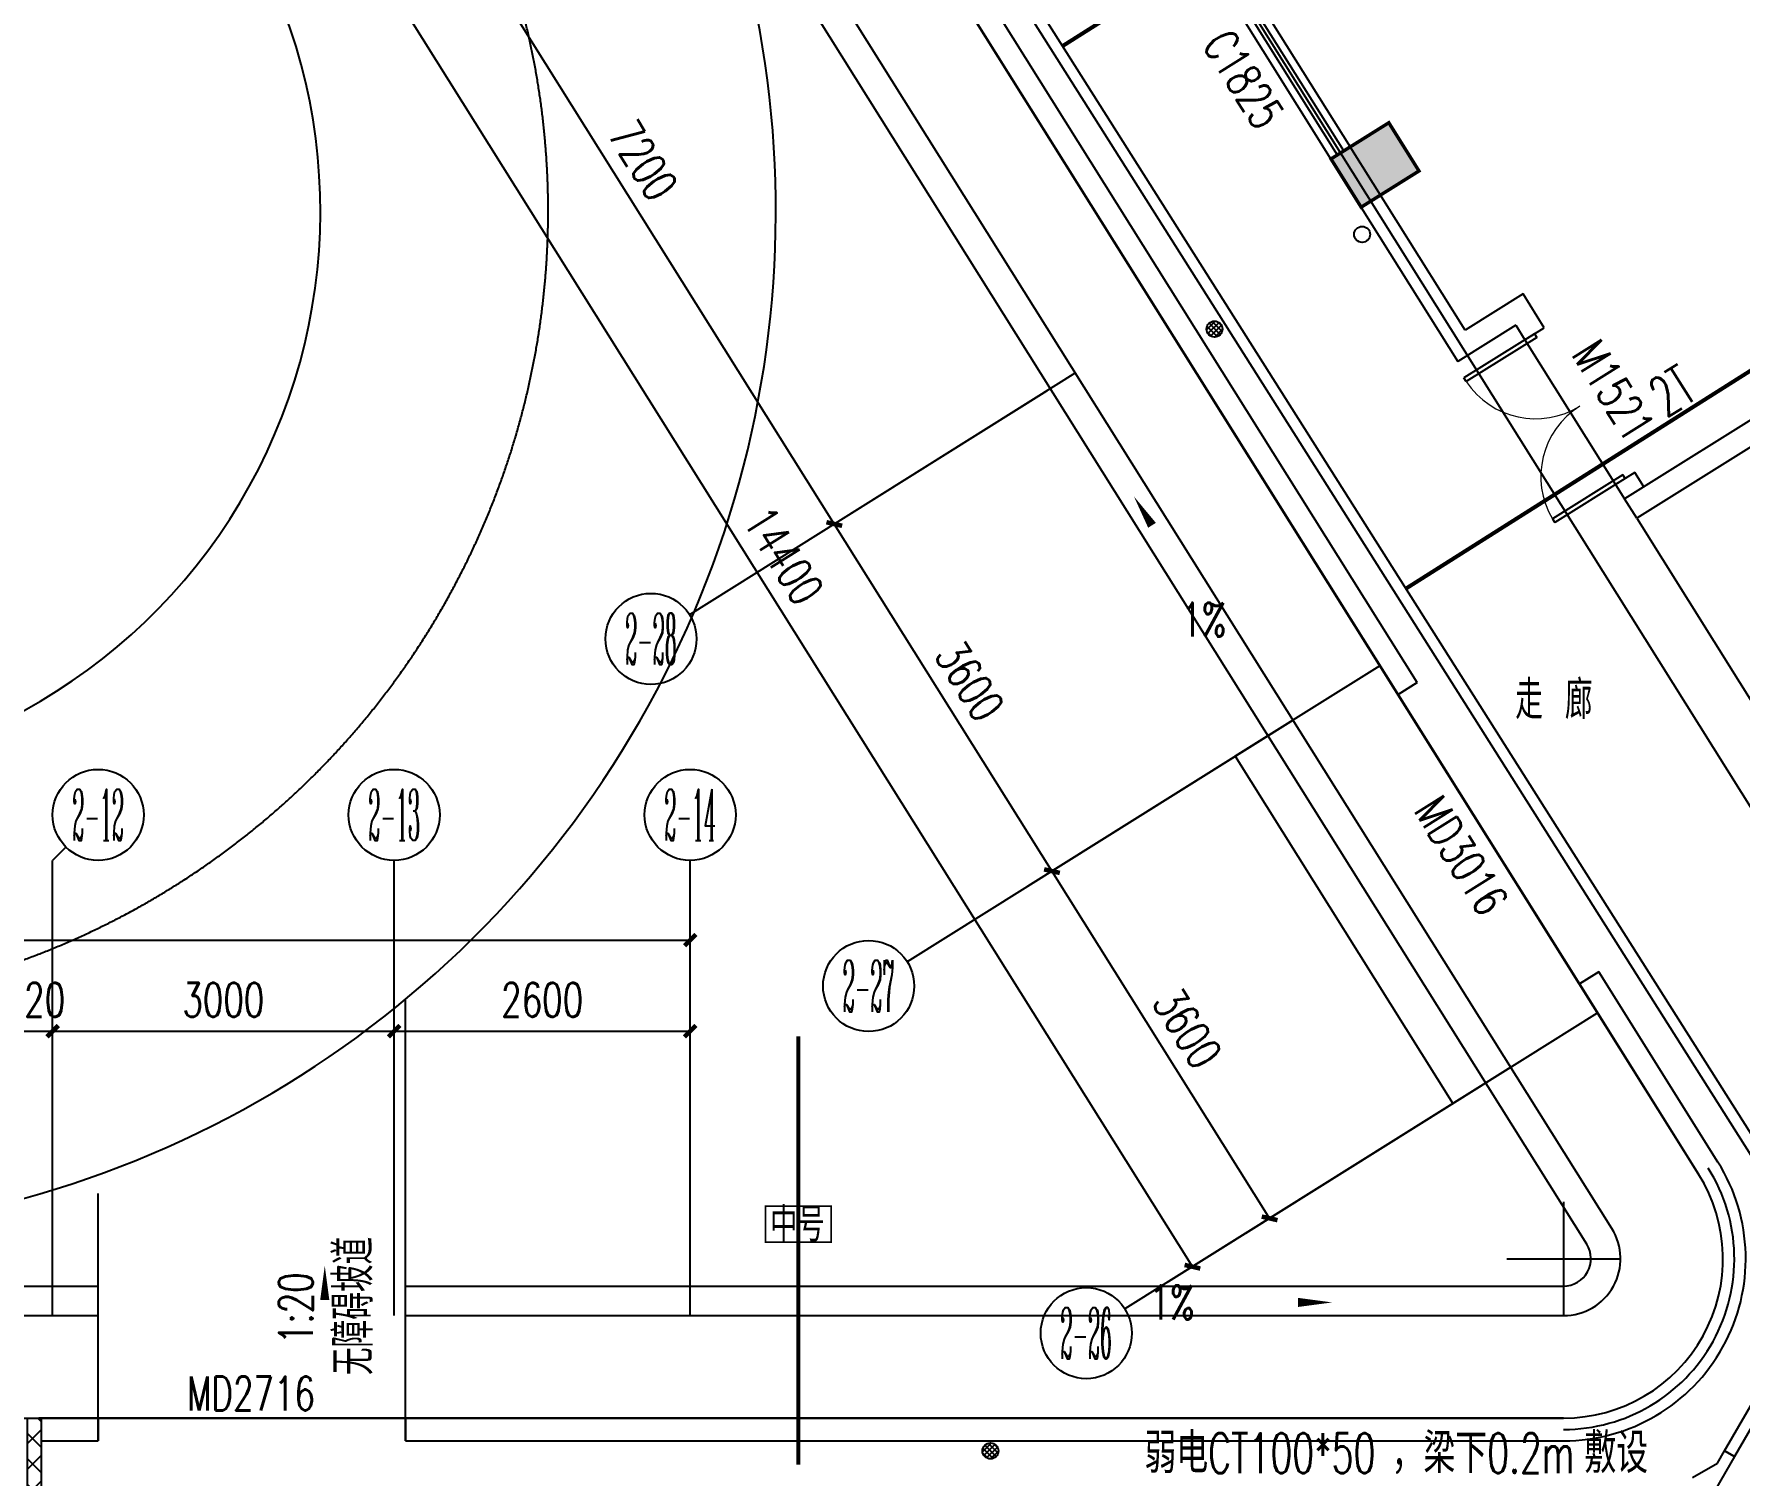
# Model space of a CAD drawing. Extents: x -9422388 to 15610651, y -1992469 to 953794.
# Drawn here: x -2934752 to -2919768, y -353955 to -341287 of the extents above; entities that cross this region are included whole.
import ezdxf
from ezdxf.enums import TextEntityAlignment as Align

# ---------------------------------------------------------------- set-up
doc = ezdxf.new("R2010")
doc.units = 0
doc.header["$LTSCALE"] = 1000
doc.linetypes.add('DASH', pattern=[0.35, 0.25, -0.1])
for name, color, linetype in [('AXIS_TEXT', 7, 'Continuous'), ('C-KZ', 2, 'Continuous'), ('C-Z-HATCH', 253, 'Continuous'), ('CABLETRAY_PDS', 5, 'Continuous'), ('TEL_TEXT', 7, 'Continuous'), ('WINDOW_TEXT', 7, 'Continuous'), ('WIRE-通讯', 4, 'Continuous'), ('道路', 4, 'Continuous')]:
    doc.layers.add(name, color=color, linetype=linetype)
doc.styles.add('_TCH_AXIS', font='COMPLEX', dxfattribs={"bigfont": 'GBCBIG'})
doc.styles.add('_TCH_DIM', font='SIMPLEX', dxfattribs={"bigfont": 'GBCBIG'})
doc.styles.add('_TCH_DIM_T3', font='SIMPLEX', dxfattribs={"width": 0.705882, "bigfont": 'GBCBIG'})
doc.styles.add('_TCH_WINDOW', font='SIMPLEX', dxfattribs={"height": 3.5, "bigfont": 'GBCBIG'})
doc.styles.add('_TEL_DIM', font='SIMPLEX', dxfattribs={"width": 0.8, "height": 3.5, "bigfont": 'HZTXT'})
doc.styles.add('COMPLEX', font='COMPLEX')
doc.dimstyles.new('_TCH_ARCH&&100', dxfattribs={"dimtxt": 297.5, "dimasz": 100, "dimexe": 250, "dimexo": 300, "dimgap": 126.25, "dimtad": 1, "dimdec": 0, "dimzin": 0, "dimdsep": 46, "dimtxsty": '_TCH_DIM_T3', "dimblk": 'ARCHTICK', "dimcen": 0.09, "dimclrt": 7, "dimazin": 2, "dimtfac": 1, "dimtdec": 0, "dimtix": 1, "dimtmove": 2, "dimatfit": 3, "dimfxl": 0, "dimtolj": 1, "dimtzin": 0, "dimarcsym": 0})

# ---------------------------------------------------------------- blocks, each defined once
blk = doc.blocks.new('A$C75680FEE')
at = {"layer": '道路', "color": 0, "linetype": 'Continuous', "flags": 128}
blk.add_lwpolyline([(117.119, 29.544), (115.245, 31.881, 0.397913), (108.439, 32.821), (94.752, 23.046, 0.774175), (96.141, 19.432), (113.787, 21.447, 0.590353), (117.119, 29.544)], format="xyb", dxfattribs=at)
at = {"layer": '道路', "color": 0, "linetype": 'Continuous'}
blk.add_arc((113.22, 26.415), 9, 276.5175, 38.74, dxfattribs=at)
at = {"layer": '道路', "color": 0, "linetype": 'DASH', "ltscale": 5}
blk.add_arc((113.22, 26.415), 7, 276.5175, 38.74, dxfattribs=at)
blk = doc.blocks.new('宿舍楼柱网1')
at = {"layer": 'C-Z-HATCH'}
h = blk.add_hatch(color=0, dxfattribs=at)
h.dxf.hatch_style = 1
h.paths.add_polyline_path([(643252, 157766), (643760, 158084), (643495, 158508), (642987, 158190)])
at = {"layer": 'C-KZ', "color": 0, "const_width": 30}
blk.add_lwpolyline([(643252, 157766), (643760, 158084), (643495, 158508), (642987, 158190), (643252, 157766)], dxfattribs=at)
blk = doc.blocks.new('_ArchTick')
at = {"color": 0, "linetype": 'ByBlock', "const_width": 0.4}
blk.add_lwpolyline([(-0.5, -0.5), (0.5, 0.5)], dxfattribs=at)
blk = doc.blocks.new('*D2797')
at = {"color": 0, "lineweight": -2, "transparency": 16777216}
for p, q in [((1362230, -187593), (1362230, -184343)), ((1418550, -187593), (1418550, -184343)), ((1362230, -184593), (1418550, -184593))]:
    blk.add_line(p, q, dxfattribs=at)
at = {"layer": 'Defpoints', "color": 0, "transparency": 16777216}
for p in [(1418550, -184593), (1362230, -187893), (1418550, -187893)]:
    blk.add_point(p, dxfattribs=at)
at = {"color": 0, "lineweight": -2, "transparency": 16777216, "xscale": 100, "yscale": 100, "zscale": 100, "rotation": 180}
blk.add_blockref('_ArchTick', (1362230, -184593), dxfattribs=at)
at = {"color": 0, "lineweight": -2, "transparency": 16777216, "xscale": 100, "yscale": 100, "zscale": 100}
blk.add_blockref('_ArchTick', (1418550, -184593), dxfattribs=at)
at = {"color": 7, "transparency": 16777216, "insert": (1390390, -184318), "char_height": 297.5, "attachment_point": 5, "style": '_TCH_DIM_T3'}
blk.add_mtext('\\A1;56320', dxfattribs=at)
blk = doc.blocks.new('*D2808')
at = {"color": 0, "lineweight": -2, "transparency": 16777216}
for p, q in [((1412630, -187593), (1412630, -185143)), ((1412950, -187593), (1412950, -185143)), ((1412630, -185393), (1412530, -185393)), ((1412630, -185393), (1412950, -185393)), ((1412950, -185393), (1413050, -185393))]:
    blk.add_line(p, q, dxfattribs=at)
at = {"layer": 'Defpoints', "color": 0, "transparency": 16777216}
for p in [(1412950, -185393), (1412630, -187893), (1412950, -187893)]:
    blk.add_point(p, dxfattribs=at)
at = {"color": 0, "lineweight": -2, "transparency": 16777216, "xscale": 100, "yscale": 100, "zscale": 100}
blk.add_blockref('_ArchTick', (1412630, -185393), dxfattribs=at)
at = {"color": 0, "lineweight": -2, "transparency": 16777216, "xscale": 100, "yscale": 100, "zscale": 100, "rotation": 180}
blk.add_blockref('_ArchTick', (1412950, -185393), dxfattribs=at)
at = {"color": 7, "transparency": 16777216, "insert": (1412790, -185118), "char_height": 297.5, "attachment_point": 5, "style": '_TCH_DIM_T3'}
blk.add_mtext('\\A1;320', dxfattribs=at)
blk = doc.blocks.new('*D2809')
at = {"color": 0, "lineweight": -2, "transparency": 16777216}
for p, q in [((1412950, -187593), (1412950, -185143)), ((1415950, -187593), (1415950, -185143)), ((1412950, -185393), (1415950, -185393))]:
    blk.add_line(p, q, dxfattribs=at)
at = {"layer": 'Defpoints', "color": 0, "transparency": 16777216}
for p in [(1415950, -185393), (1412950, -187893), (1415950, -187893)]:
    blk.add_point(p, dxfattribs=at)
at = {"color": 0, "lineweight": -2, "transparency": 16777216, "xscale": 100, "yscale": 100, "zscale": 100, "rotation": 180}
blk.add_blockref('_ArchTick', (1412950, -185393), dxfattribs=at)
at = {"color": 0, "lineweight": -2, "transparency": 16777216, "xscale": 100, "yscale": 100, "zscale": 100}
blk.add_blockref('_ArchTick', (1415950, -185393), dxfattribs=at)
at = {"color": 7, "transparency": 16777216, "insert": (1414450, -185118), "char_height": 297.5, "attachment_point": 5, "style": '_TCH_DIM_T3'}
blk.add_mtext('\\A1;3000', dxfattribs=at)
blk = doc.blocks.new('*D2810')
at = {"color": 0, "lineweight": -2, "transparency": 16777216}
for p, q in [((1415950, -187593), (1415950, -185143)), ((1418550, -187593), (1418550, -185143)), ((1415950, -185393), (1418550, -185393))]:
    blk.add_line(p, q, dxfattribs=at)
at = {"layer": 'Defpoints', "color": 0, "transparency": 16777216}
for p in [(1418550, -185393), (1415950, -187893), (1418550, -187893)]:
    blk.add_point(p, dxfattribs=at)
at = {"color": 0, "lineweight": -2, "transparency": 16777216, "xscale": 100, "yscale": 100, "zscale": 100, "rotation": 180}
blk.add_blockref('_ArchTick', (1415950, -185393), dxfattribs=at)
at = {"color": 0, "lineweight": -2, "transparency": 16777216, "xscale": 100, "yscale": 100, "zscale": 100}
blk.add_blockref('_ArchTick', (1418550, -185393), dxfattribs=at)
at = {"color": 7, "transparency": 16777216, "insert": (1417250, -185118), "char_height": 297.5, "attachment_point": 5, "style": '_TCH_DIM_T3'}
blk.add_mtext('\\A1;2600', dxfattribs=at)
blk = doc.blocks.new('_AXISO')
at = {"color": 0}
blk.add_circle((0, 0), 0.5, dxfattribs=at)
at = {"layer": 'AXIS_TEXT', "color": 0, "style": 'COMPLEX', "width": 1.041667}
blk.add_attdef('A', text='', height=0.56, dxfattribs=at).set_placement((-0.25, -0.28), (0.25, -0.28), align=Align.FIT)
blk = doc.blocks.new('*D2831')
at = {"color": 0, "lineweight": -2, "transparency": 16777216}
for p, q in [((1417856, -173668), (1415102, -175394)), ((1415314, -175261), (1422962, -187463)), ((1425504, -185870), (1422750, -187596))]:
    blk.add_line(p, q, dxfattribs=at)
at = {"layer": 'Defpoints', "color": 0, "transparency": 16777216}
for p in [(1418110, -173509), (1425758, -185710), (1422962, -187463)]:
    blk.add_point(p, dxfattribs=at)
at = {"color": 0, "lineweight": -2, "transparency": 16777216, "xscale": 100, "yscale": 100, "zscale": 100}
for p, rotation in [((1415314, -175261), 122.0782976762229), ((1422962, -187463), 302.0782976762229)]:
    blk.add_blockref('_ArchTick', p, dxfattribs=dict(at, rotation=rotation))
at = {"color": 7, "transparency": 16777216, "insert": (1419371, -181216), "char_height": 297.5, "attachment_point": 5, "rotation": 302.0783, "style": '_TCH_DIM_T3'}
blk.add_mtext('\\A1;14400', dxfattribs=at)
blk = doc.blocks.new('*D2832')
at = {"color": 0, "lineweight": -2, "transparency": 16777216}
for p, q in [((1423592, -182819), (1421516, -184120)), ((1421728, -183987), (1423640, -187038)), ((1425504, -185870), (1423428, -187171))]:
    blk.add_line(p, q, dxfattribs=at)
at = {"layer": 'Defpoints', "color": 0, "transparency": 16777216}
for p in [(1423846, -182660), (1425758, -185710), (1423640, -187038)]:
    blk.add_point(p, dxfattribs=at)
at = {"color": 0, "lineweight": -2, "transparency": 16777216, "xscale": 100, "yscale": 100, "zscale": 100}
for p, rotation in [((1421728, -183987), 122.0782976762242), ((1423640, -187038), 302.0782976762242)]:
    blk.add_blockref('_ArchTick', p, dxfattribs=dict(at, rotation=rotation))
at = {"color": 7, "transparency": 16777216, "insert": (1422917, -185367), "char_height": 297.5, "attachment_point": 5, "rotation": 302.0783, "style": '_TCH_DIM_T3'}
blk.add_mtext('\\A1;3600', dxfattribs=at)
blk = doc.blocks.new('*D2833')
at = {"color": 0, "lineweight": -2, "transparency": 16777216}
for p, q in [((1421680, -179769), (1419604, -181070)), ((1419816, -180937), (1421728, -183987)), ((1423592, -182819), (1421516, -184120))]:
    blk.add_line(p, q, dxfattribs=at)
at = {"layer": 'Defpoints', "color": 0, "transparency": 16777216}
for p in [(1421934, -179609), (1423846, -182660), (1421728, -183987)]:
    blk.add_point(p, dxfattribs=at)
at = {"color": 0, "lineweight": -2, "transparency": 16777216, "xscale": 100, "yscale": 100, "zscale": 100}
for p, rotation in [((1419816, -180937), 122.0782976762244), ((1421728, -183987), 302.0782976762244)]:
    blk.add_blockref('_ArchTick', p, dxfattribs=dict(at, rotation=rotation))
at = {"color": 7, "transparency": 16777216, "insert": (1421005, -182316), "char_height": 297.5, "attachment_point": 5, "rotation": 302.0783, "style": '_TCH_DIM_T3'}
blk.add_mtext('\\A1;3600', dxfattribs=at)
blk = doc.blocks.new('*D2834')
at = {"color": 0, "lineweight": -2, "transparency": 16777216}
for p, q in [((1417856, -173668), (1415780, -174969)), ((1415992, -174836), (1419816, -180937)), ((1421680, -179769), (1419604, -181070))]:
    blk.add_line(p, q, dxfattribs=at)
at = {"layer": 'Defpoints', "color": 0, "transparency": 16777216}
for p in [(1418110, -173509), (1421934, -179609), (1419816, -180937)]:
    blk.add_point(p, dxfattribs=at)
at = {"color": 0, "lineweight": -2, "transparency": 16777216, "xscale": 100, "yscale": 100, "zscale": 100}
for p, rotation in [((1415992, -174836), 122.0782976762235), ((1419816, -180937), 302.0782976762235)]:
    blk.add_blockref('_ArchTick', p, dxfattribs=dict(at, rotation=rotation))
at = {"color": 7, "transparency": 16777216, "insert": (1418137, -177741), "char_height": 297.5, "attachment_point": 5, "rotation": 302.0783, "style": '_TCH_DIM_T3'}
blk.add_mtext('\\A1;7200', dxfattribs=at)
blk = doc.blocks.new('$DorLib2D$00000002')
at = {"color": 0}
for p, q in [((-0.5, 0), (-0.5, 0.4875)), ((-0.475, 0.4875), (-0.5, 0.4875)), ((-0.475, 0), (-0.475, 0.4875)), ((0.475, 0), (0.475, 0.4875)), ((0.475, 0.4875), (0.5, 0.4875)), ((0.5, 0), (0.5, 0.4875)), ((-0.5, 0), (-0.475, 0)), ((0.5, 0), (0.475, 0))]:
    blk.add_line(p, q, dxfattribs=at)
at = {"color": 0, "lineweight": 13}
for centre, start, end in [((-0.4875, 0), 0, 88.53072), ((0.4875, 0), 91.46928, 180)]:
    blk.add_arc(centre, 0.4875, start, end, dxfattribs=at)
blk = doc.blocks.new('$TCHSYS$WIN2D')
at = {"color": 0}
for p, q in [((-0.5, 0.5), (0.5, 0.5)), ((-0.5, 0.5), (-0.5, -0.5)), ((0.5, 0.5), (0.5, -0.5)), ((0.5, 0.1667), (-0.5, 0.1667)), ((0.5, -0.1667), (-0.5, -0.1667)), ((-0.5, -0.5), (0.5, -0.5))]:
    blk.add_line(p, q, dxfattribs=at)
blk = doc.blocks.new('JJ')
at = {"const_width": 15}
blk.add_lwpolyline([(1312976, -795424), (1313553, -795424), (1313553, -795740), (1312976, -795740)], close=True, dxfattribs=at)
blk.add_lwpolyline([(1313264, -795424), (1313264, -795740)], dxfattribs=at)
at = {"layer": 'TEL_TEXT', "color": 3, "style": '_TEL_DIM', "width": 0.8}
blk.add_text('中号', height=300, dxfattribs=at).set_placement((1313017, -795734))
blk = doc.blocks.new('76867')
h = blk.add_hatch()
h.set_pattern_fill('ANSI37', color=8, scale=20)
h.set_pattern_definition([(45, (368848.466, 204780.552), (-22.4506403, 22.4506403), []), (135, (368848.466, 204780.552), (-22.4506403, -22.4506403), [])])
edge = h.paths.add_edge_path()
edge.add_arc((1423155.9, -179224.1), 70, 0, 360)
h = blk.add_hatch()
h.set_pattern_fill('ANSI37', color=8, scale=100)
h.set_pattern_definition([(45, (791256.12, 205282.17), (-112.2532, 112.2532), []), (135, (791256.12, 205282.17), (-112.2532, -112.2532), [])])
h.paths.add_polyline_path([(1412729.8, -188792.5), (1412849.8, -188792.5), (1412849.8, -199192.6), (1412729.8, -199192.6)])
h = blk.add_hatch()
h.set_pattern_fill('ANSI37', color=8, scale=20)
h.set_pattern_definition([(45, (366880.12, 194922.9), (-22.4506403, 22.4506403), []), (135, (366880.12, 194922.9), (-22.4506403, -22.4506403), [])])
edge = h.paths.add_edge_path()
edge.add_arc((1421187.6, -189081.7), 70, 0, 360)
at = {"color": 8}
for p, q in [((1418819.7, -172945.8), (1424767.7, -182435.8)), ((1424937.2, -182329.6), (1419095.4, -173009)), ((1432604.9, -177051.6), (1426758.4, -180716.1)), ((1432711.1, -177221.1), (1426864.6, -180885.6)), ((1424348.1, -177623.7), (1424178.6, -177729.9)), ((1425357.3, -179233.9), (1424348.1, -177623.7)), ((1424178.6, -177729.9), (1425294, -179509.6)), ((1425865.7, -178915.2), (1425357.3, -179233.9)), ((1426051.5, -179211.8), (1425865.7, -178915.2)), ((1425802.4, -179190.9), (1425294, -179509.6)), ((1425802.4, -179190.9), (1425882.1, -179318)), ((1425882.1, -179318), (1426051.5, -179211.8)), ((1425882.1, -179318), (1426678.7, -180589)), ((1421934, -179609.2), (1418544.7, -181733.5)), ((1426848.2, -180482.8), (1426678.7, -180589)), ((1426927.8, -180609.9), (1426848.2, -180482.8)), ((1426678.7, -180589), (1426758.4, -180716.1)), ((1426864.6, -180885.6), (1426758.4, -180716.1)), ((1424767.7, -182435.8), (1424937.2, -182329.6)), ((1424767.7, -182435.8), (1426361, -184977.8)), ((1423845.8, -182659.6), (1420456.5, -184783.9)), ((1413067, -183775.4), (1412949.8, -183892.6)), ((1412949.8, -187892.6), (1412949.8, -183892.6)), ((1415949.8, -187892.6), (1415949.8, -183892.6)), ((1418549.8, -187892.6), (1418549.8, -183892.6)), ((1426530.4, -184871.6), (1426361, -184977.8)), ((1427577.9, -186542.8), (1426530.4, -184871.6)), ((1426361, -184977.8), (1427408.5, -186649)), ((1425757.7, -185710), (1422368.4, -187834.3)), ((1413348.5, -188792.5), (1413348.5, -186818.8)), ((1416049.8, -188792.5), (1412829.8, -188792.5)), ((1413349.8, -188792.5), (1412849.8, -188792.5)), ((1412849.8, -188792.5), (1412849.8, -188992.5)), ((1413349.8, -188992.5), (1413349.8, -188792.5)), ((1426222.2, -188792.5), (1416049.8, -188792.5)), ((1416049.8, -188792.5), (1416049.8, -188992.5)), ((1412849.8, -188992.5), (1413349.8, -188992.5)), ((1416049.8, -188992.5), (1426222.2, -188992.5))]:
    blk.add_line(p, q, dxfattribs=at)
at = {"color": 8, "linetype": 'DASH'}
for p, q in [((1424937.2, -182329.6), (1424767.7, -182435.8)), ((1426361, -184977.8), (1426530.4, -184871.6)), ((1413349.8, -188792.5), (1413349.8, -188992.5)), ((1416049.8, -188992.5), (1416049.8, -188792.5))]:
    blk.add_line(p, q, dxfattribs=at)
at = {"color": 8}
for points in [[(1369329.8, -198492.6), (1436308.8, -198492.6), (1440984.3, -190044.2), (1427038.8, -167794.6), (1420599.1, -171830.5), (1430951.3, -188347.3), (1429542.7, -190892.6), (1376629.8, -190892.6), (1376629.8, -188792.6), (1369329.8, -188792.6)], [(1424608.4, -182181.6), (1423337.4, -182978.2), (1425249.3, -186028.6), (1426520.3, -185232)], [(1412729.8, -188792.5), (1412849.8, -188792.5), (1412849.8, -199192.6), (1412729.8, -199192.6)]]:
    blk.add_lwpolyline(points, close=True, dxfattribs=at)
blk.add_lwpolyline([(1376629.8, -188792.6), (1426222.2, -188792.5, 0.5895079), (1427408.5, -186649), (1418819.7, -172945.8), (1420599.1, -171830.5), (1430951.3, -188347.3), (1429542.7, -190892.6), (1376629.8, -190892.6)], format="xyb", close=True, dxfattribs=at)
for points, format in [([(1416049.8, -187892.5), (1426222.2, -187892.5, 0.5895047), (1426645.9, -187127), (1417579, -172661)], "xyb"), ([(1416049.8, -187632.5), (1426222.2, -187632.5, 0.5895047), (1426425.6, -187265.1), (1418689.5, -174922.3)], "xyb"), ([(1422977.4, -181539.5, 0, 0, 0), (1422447.5, -180694, 0, 80, 0), (1422606.8, -180948.2, 0, 0, 0)], "xyseb"), ([(1415340.3, -188180.4, 0, 0, 0), (1415340.3, -187454.2, 0, 80, 0), (1415340.3, -187754.2, 0, 0, 0)], "xyseb"), ([(1423029.7, -187776.5, 0, 0, 0), (1424189.2, -187776.5, 0, 80, 0), (1423889.2, -187776.5, 0, 0, 0)], "xyseb")]:
    blk.add_lwpolyline(points, format=format, dxfattribs=at)
for points in [[(1426864.6, -180885.6), (1428670.4, -183766.4)], [(1416049.8, -188792.5), (1416049.8, -185112.7)], [(1426223.5, -187893.2), (1426223.5, -186893.2)], [(1425723.5, -187393.2), (1426723.5, -187393.2)], [(1362389.8, -187632.6), (1413348.5, -187632.5)], [(1362129.8, -187892.6), (1413348.5, -187892.5)]]:
    blk.add_lwpolyline(points, dxfattribs=at)
for centre in [(1424452.3, -178392), (1423155.9, -179224.1), (1421187.6, -189081.7)]:
    blk.add_circle(centre, 70, dxfattribs=at)
for centre, radius, start in [((1426222.2, -187392.5), 1600, 270.00004), ((1426222.2, -187392.6), 1500, 270), ((1426222.2, -187392.5), 1400, 270.00004)]:
    blk.add_arc(centre, radius, start, 32.0783, dxfattribs=at)
at = {"color": 8, "xscale": 1000, "yscale": 1000, "zscale": 1000, "rotation": 353.4824571599657}
blk.add_blockref('A$C75680FEE', (1294816.3, -191580), dxfattribs=at)
at = {"color": 8}
blk.add_blockref('宿舍楼柱网1', (781191.9, -335918.9), dxfattribs=at)
ref = blk.add_blockref('$TCHSYS$WIN2D', (1423785.4, -176914.2), dxfattribs=dict(at, xscale=1800, yscale=200, zscale=200, rotation=302.0782976762214))
ref.add_attrib('A', 'C1825', (1423043.7, -176724.1), dxfattribs={"layer": 'WINDOW_TEXT', "color": 8, "height": 297.5, "rotation": 302.0783, "style": '_TCH_WINDOW', "width": 0.705882})
ref = blk.add_blockref('$DorLib2D$00000002', (1426365.1, -179900.4), dxfattribs=dict(at, xscale=-1500, yscale=-1500, zscale=200, rotation=302.0782976762218))
ref.add_attrib('A', 'M1521', (1426285.1, -179445.2), dxfattribs={"layer": 'WINDOW_TEXT', "color": 8, "height": 297.5, "rotation": 302.0783, "style": '_TCH_WINDOW', "width": 0.705882})
ref = blk.add_blockref('_AXISO', (1418205.7, -181946), dxfattribs=dict(at, xscale=800, yscale=800, zscale=800))
ref.add_attrib('A', '2-28', dxfattribs={"layer": 'AXIS_TEXT', "color": 8, "height": 452.55, "style": '_TCH_AXIS', "width": 0.2625}).set_placement((1417979.5, -182172.2), (1418432, -182172.2), align=Align.FIT)
ref = blk.add_blockref('_AXISO', (1413349.8, -183492.6), dxfattribs=dict(at, xscale=800, yscale=800, zscale=800))
ref.add_attrib('A', '2-12', dxfattribs={"layer": 'AXIS_TEXT', "color": 8, "height": 452.55, "style": '_TCH_AXIS', "width": 0.28}).set_placement((1413123.5, -183718.8), (1413576.1, -183718.8), align=Align.FIT)
ref = blk.add_blockref('_AXISO', (1415949.8, -183492.6), dxfattribs=dict(at, xscale=800, yscale=800, zscale=800))
ref.add_attrib('A', '2-13', dxfattribs={"layer": 'AXIS_TEXT', "color": 8, "height": 452.55, "style": '_TCH_AXIS', "width": 0.28}).set_placement((1415723.5, -183718.8), (1416176.1, -183718.8), align=Align.FIT)
ref = blk.add_blockref('_AXISO', (1418549.8, -183492.6), dxfattribs=dict(at, xscale=800, yscale=800, zscale=800))
ref.add_attrib('A', '2-14', dxfattribs={"layer": 'AXIS_TEXT', "color": 8, "height": 452.55, "style": '_TCH_AXIS', "width": 0.272727}).set_placement((1418323.5, -183718.8), (1418776.1, -183718.8), align=Align.FIT)
ref = blk.add_blockref('_AXISO', (1420117.6, -184996.3), dxfattribs=dict(at, xscale=800, yscale=800, zscale=800))
ref.add_attrib('A', '2-27', dxfattribs={"layer": 'AXIS_TEXT', "color": 8, "height": 452.55, "style": '_TCH_AXIS', "width": 0.2625}).set_placement((1419891.3, -185222.6), (1420343.9, -185222.6), align=Align.FIT)
ref = blk.add_blockref('_AXISO', (1422029.5, -188046.7), dxfattribs=dict(at, xscale=800, yscale=800, zscale=800))
ref.add_attrib('A', '2-26', dxfattribs={"layer": 'AXIS_TEXT', "color": 8, "height": 452.55, "style": '_TCH_AXIS', "width": 0.2625}).set_placement((1421803.2, -188273), (1422255.8, -188273), align=Align.FIT)
at = {"color": 7, "style": '_TCH_DIM', "width": 0.705882}
for p in [(1422863.2, -181925.9), (1422584.7, -187925.2)]:
    blk.add_text('1%', height=297.5, dxfattribs=at).set_placement(p)
at = {"color": 8, "style": '_TCH_DIM'}
for s, p in [('走', (1425797.5, -182650.6)), ('廊', (1426233.2, -182650.6))]:
    blk.add_text(s, height=337.6, dxfattribs=at).set_placement(p)
blk.add_text('无障碍坡道', height=337.59, rotation=90, dxfattribs=at).set_placement((1415761.8, -188414.9))
at = {"color": 8, "style": '_TCH_DIM', "width": 0.705882}
blk.add_text('1:20', height=297.5, rotation=90, dxfattribs=at).set_placement((1415235.3, -188142.3))
at = {"layer": 'WINDOW_TEXT', "color": 8, "style": '_TCH_WINDOW', "width": 0.705882}
for s, rotation, p in [('MD3016', 302.0783, (1424898.4, -183451.5)), ('MD2716', 0.00004, (1414129.8, -188725.7))]:
    blk.add_text(s, height=297.5, rotation=rotation, dxfattribs=at).set_placement(p)
at = {"color": 8}
for p1, p2, distance, picture, middle in [((1418110.2, -173508.5), (1425757.9, -185710.2), -3300, '*D2831', (1419370.9, -181215.9)), ((1418110.2, -173508.5), (1421934, -179609.2), -2500, '*D2834', (1418136.8, -177740.5)), ((1421934, -179609.2), (1423845.8, -182659.6), -2500, '*D2833', (1421004.6, -182316.1)), ((1423845.8, -182659.6), (1425757.9, -185710.2), -2500, '*D2832', (1422916.5, -185366.5)), ((1362229.8, -187892.6), (1418549.8, -187892.6), 3300, '*D2797', (1390389.8, -184317.6)), ((1412629.8, -187892.6), (1412949.8, -187892.6), 2500, '*D2808', (1412789.8, -185117.6)), ((1412949.8, -187892.6), (1415949.8, -187892.6), 2500, '*D2809', (1414449.8, -185117.6)), ((1415949.8, -187892.6), (1418549.8, -187892.6), 2500, '*D2810', (1417249.8, -185117.6))]:
    dim = blk.add_aligned_dim(p1=p1, p2=p2, distance=distance, dimstyle='_TCH_ARCH&&100', dxfattribs=at)
    dim.commit()
    dim.dimension.update_dxf_attribs({"geometry": picture, "text_midpoint": middle})

msp = doc.modelspace()

# ---------------------------------------------------------------- linework, layer by layer
at = {"layer": 'CABLETRAY_PDS'}
for p, q in [((-2928046.46002, -337711.46885), (-2919067.99426, -351904.67176)), ((-2919152.50459, -351958.13207), (-2928130.97035, -337764.92916)), ((-2919902.06339, -353734.16568), (-2919143.18537, -352419.75038)), ((-2919056.58283, -352469.75038), (-2919815.46085, -353784.16568)), ((-2919964.56339, -353842.41886), (-2919902.06339, -353734.16568)), ((-2919815.46085, -353784.16568), (-2919902.06339, -353734.16568)), ((-2919902.06339, -353734.16568), (-2919815.46085, -353784.16568)), ((-2920183.76212, -353968.9733), (-2919964.56339, -353842.41886)), ((-2919815.46085, -353784.16568), (-2919979.89461, -354068.9733))]:
    msp.add_line(p, q, dxfattribs=at)
at = {"layer": 'WIRE-通讯', "linetype": 'Continuous', "const_width": 35}
for points in [[(-2925718.29262, -341391.84736), (-2924306.20252, -340498.57452)], [(-2922702.5318, -346159.17691), (-2918145.54987, -343276.47971)], [(-2928039.12908, -353856.4733), (-2928039.12908, -350093.97591)]]:
    msp.add_lwpolyline(points, dxfattribs=at)

# ---------------------------------------------------------------- block references
for name, p in [('76867', (-4347538.94386, -164654.3417)), ('JJ', (-4241303.47505, 443837.75771))]:
    msp.add_blockref(name, p)

# ---------------------------------------------------------------- texts
at = {"layer": 'TEL_TEXT', "style": '_TEL_DIM', "width": 0.64}
msp.add_text('2T', height=350, rotation=32, dxfattribs=at).set_placement((-2920416.75116, -344661.25583))
at = {"layer": 'TEL_TEXT', "style": '_TEL_DIM'}
for s, width, p in [('弱电', 0.8, (-2924998.68356, -353930.03599)), ('CT100*50', 0.64, (-2924438.68356, -353930.03599)), ('，梁下', 0.8, (-2922828.0169, -353930.03599)), ('0.2m', 0.64, (-2921988.0169, -353930.03599)), ('敷设', 0.8, (-2921134.68356, -353930.03599))]:
    msp.add_text(s, height=350, dxfattribs=dict(at, width=width)).set_placement(p)

doc.saveas('drawing.dxf')
